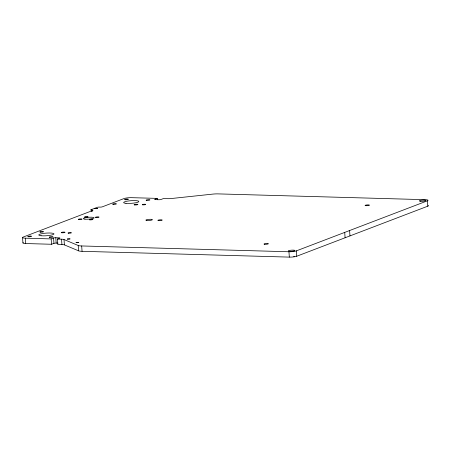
<?xml version="1.0" encoding="UTF-8"?>
<svg xmlns="http://www.w3.org/2000/svg" width="451" height="451" viewBox="0 0 451 451"><rect width="100%" height="100%" fill="white"/><g stroke="black" fill="none" stroke-linecap="round" stroke-linejoin="round"><path stroke-width="0.68" d="M157.36 199.725L157.264 198.389L131.433 197.668A5.451 0.947 -4.1 0 0 124.031 198.547L102.281 206.851A1.635 0.282 -4.1 0 1 100.06 207.116L99.395 207.099A1.635 0.282 -4.1 0 0 97.174 207.364L90.809 209.794A1.635 0.282 -4.1 0 0 91.44 210.138L92.105 210.155A1.635 0.282 -4.1 0 1 92.731 210.499L23.238 237.04A5.451 0.947 -4.1 0 0 25.335 238.184L51.166 238.912L53.556 237.998A1.635 0.282 -4.1 0 1 55.777 237.733L59.098 237.824A1.635 0.282 -4.1 0 1 59.729 238.167L57.339 239.081L57.722 244.436L61.928 244.555A5.451 0.947 -4.1 0 1 64.392 244.893L78.609 250.841A7.633 1.325 -4.1 0 0 82.065 251.314L289.333 257.115A5.451 0.947 -4.1 0 0 296.735 256.236L427.762 206.192A5.451 0.947 -4.1 0 0 428.247 205.436M157.264 198.389L154.873 199.303A1.635 0.282 -4.1 0 0 155.505 199.646L158.825 199.737A1.635 0.282 -4.1 0 0 161.046 199.472L163.437 198.558L167.637 198.677A5.451 0.947 -4.1 0 0 171.414 198.513L212.72 194.116A7.633 1.325 -4.1 0 1 218.013 193.891L425.282 199.686A5.451 0.947 -4.1 0 1 427.379 200.836L427.762 206.192M23.317 242.531A5.451 0.947 -4.1 0 0 25.718 243.54L51.549 244.267L53.94 243.354A1.635 0.282 -4.1 0 1 56.161 243.089L58.151 243.145M57.339 239.081L61.539 239.199A5.451 0.947 -4.1 0 1 64.008 239.537L78.226 245.485A7.633 1.325 -4.1 0 0 81.682 245.958L288.95 251.759A5.451 0.947 -4.1 0 0 296.352 250.874L427.379 200.836M349.587 230.546L349.97 235.901M344.711 232.406L345.094 237.762M296.352 250.874L296.735 256.236M288.95 251.759L289.333 257.115M92.105 210.155L92.201 211.496M91.44 210.138L91.536 211.474M81.682 245.958L82.065 251.314M78.226 245.485L78.609 250.841M64.008 239.537L64.392 244.893M61.539 239.199L61.928 244.555M55.777 237.733L56.161 243.089M53.556 237.998L53.94 243.354M51.166 238.912L51.549 244.267M25.335 238.184L25.718 243.54M22.55 237.564L22.933 242.92M294.345 256.337A3.298 0.575 -4.1 0 1 293.669 256.478M67.295 239.053L69.973 238.923L67.295 239.053M94.71 208.672L97.495 208.537L94.71 208.672M76.067 242.672L78.745 242.537L76.067 242.672M134.686 204.934A1.911 0.333 -4.1 0 0 137.854 204.557A1.911 0.333 -4.1 0 0 135.492 204.32A1.911 0.333 -4.1 0 0 134.686 204.934M125.198 199.748A1.911 0.333 -4.1 0 0 128.372 199.37A1.911 0.333 -4.1 0 0 126.004 199.133A1.911 0.333 -4.1 0 0 125.198 199.748M113.195 204.331A1.911 0.333 -4.1 0 0 116.369 203.953A1.911 0.333 -4.1 0 0 114.002 203.717A1.911 0.333 -4.1 0 0 113.195 204.331M142.832 204.833A1.691 0.293 -4.1 0 0 145.639 204.5A1.691 0.293 -4.1 0 0 143.548 204.292A1.691 0.293 -4.1 0 0 142.832 204.833M420.332 201.27A3.298 0.575 -4.1 0 0 425.817 200.622A3.298 0.575 -4.1 0 0 421.73 200.21A3.298 0.575 -4.1 0 0 420.332 201.27M289.305 251.314A3.298 0.575 -4.1 0 0 294.791 250.666A3.298 0.575 -4.1 0 0 290.703 250.254A3.298 0.575 -4.1 0 0 289.305 251.314M264.703 244.273A2.182 0.378 -4.1 0 0 268.328 243.839A2.182 0.378 -4.1 0 0 265.628 243.568A2.182 0.378 -4.1 0 0 264.703 244.273M365.772 205.673A2.182 0.378 -4.1 0 0 369.397 205.239A2.182 0.378 -4.1 0 0 366.697 204.968A2.182 0.378 -4.1 0 0 365.772 205.673M146.84 220.477A3.298 0.575 -4.1 0 0 152.325 219.823A3.298 0.575 -4.1 0 0 148.238 219.417A3.298 0.575 -4.1 0 0 146.84 220.477M158.538 220.59A2.182 0.378 -4.1 0 0 162.163 220.156A2.182 0.378 -4.1 0 0 159.462 219.885A2.182 0.378 -4.1 0 0 158.538 220.59M68.563 233.195A1.691 0.293 -4.1 0 0 71.376 232.863A1.691 0.293 -4.1 0 0 69.279 232.654A1.691 0.293 -4.1 0 0 68.563 233.195M61.81 232.767A1.911 0.333 -4.1 0 0 64.983 232.389A1.911 0.333 -4.1 0 0 62.621 232.152A1.911 0.333 -4.1 0 0 61.81 232.767M41.086 235.749A7.633 1.325 -4.1 0 0 53.776 234.238A7.633 1.325 -4.1 0 0 44.316 233.291A7.633 1.325 -4.1 0 0 41.086 235.749M49.807 237.35A1.911 0.333 -4.1 0 0 52.981 236.972A1.911 0.333 -4.1 0 0 50.613 236.736A1.911 0.333 -4.1 0 0 49.807 237.35M40.325 232.164A1.911 0.333 -4.1 0 0 43.493 231.786A1.911 0.333 -4.1 0 0 41.131 231.549A1.911 0.333 -4.1 0 0 40.325 232.164M28.317 236.747A1.911 0.333 -4.1 0 0 31.491 236.369A1.911 0.333 -4.1 0 0 29.129 236.132A1.911 0.333 -4.1 0 0 28.317 236.747M84.946 219.158A5.451 0.947 -4.1 0 0 94.005 218.081A5.451 0.947 -4.1 0 0 87.252 217.405A5.451 0.947 -4.1 0 0 84.946 219.158M85.076 217.207A1.798 0.31 -4.1 0 0 88.063 216.852A1.798 0.31 -4.1 0 0 85.837 216.632A1.798 0.31 -4.1 0 0 85.076 217.207M78.97 219.541A1.798 0.31 -4.1 0 0 81.964 219.186A1.798 0.31 -4.1 0 0 79.737 218.96A1.798 0.31 -4.1 0 0 78.97 219.541M95.995 217.517A1.798 0.31 -4.1 0 0 98.983 217.156A1.798 0.31 -4.1 0 0 96.756 216.937A1.798 0.31 -4.1 0 0 95.995 217.517M89.896 219.846A1.798 0.31 -4.1 0 0 92.883 219.49A1.798 0.31 -4.1 0 0 90.657 219.265A1.798 0.31 -4.1 0 0 89.896 219.846M125.959 203.333A7.633 1.325 -4.1 0 0 138.649 201.822A7.633 1.325 -4.1 0 0 129.195 200.875A7.633 1.325 -4.1 0 0 125.959 203.333M146.688 200.351A1.911 0.333 -4.1 0 0 149.862 199.973A1.911 0.333 -4.1 0 0 147.494 199.737A1.911 0.333 -4.1 0 0 146.688 200.351"/></g></svg>
